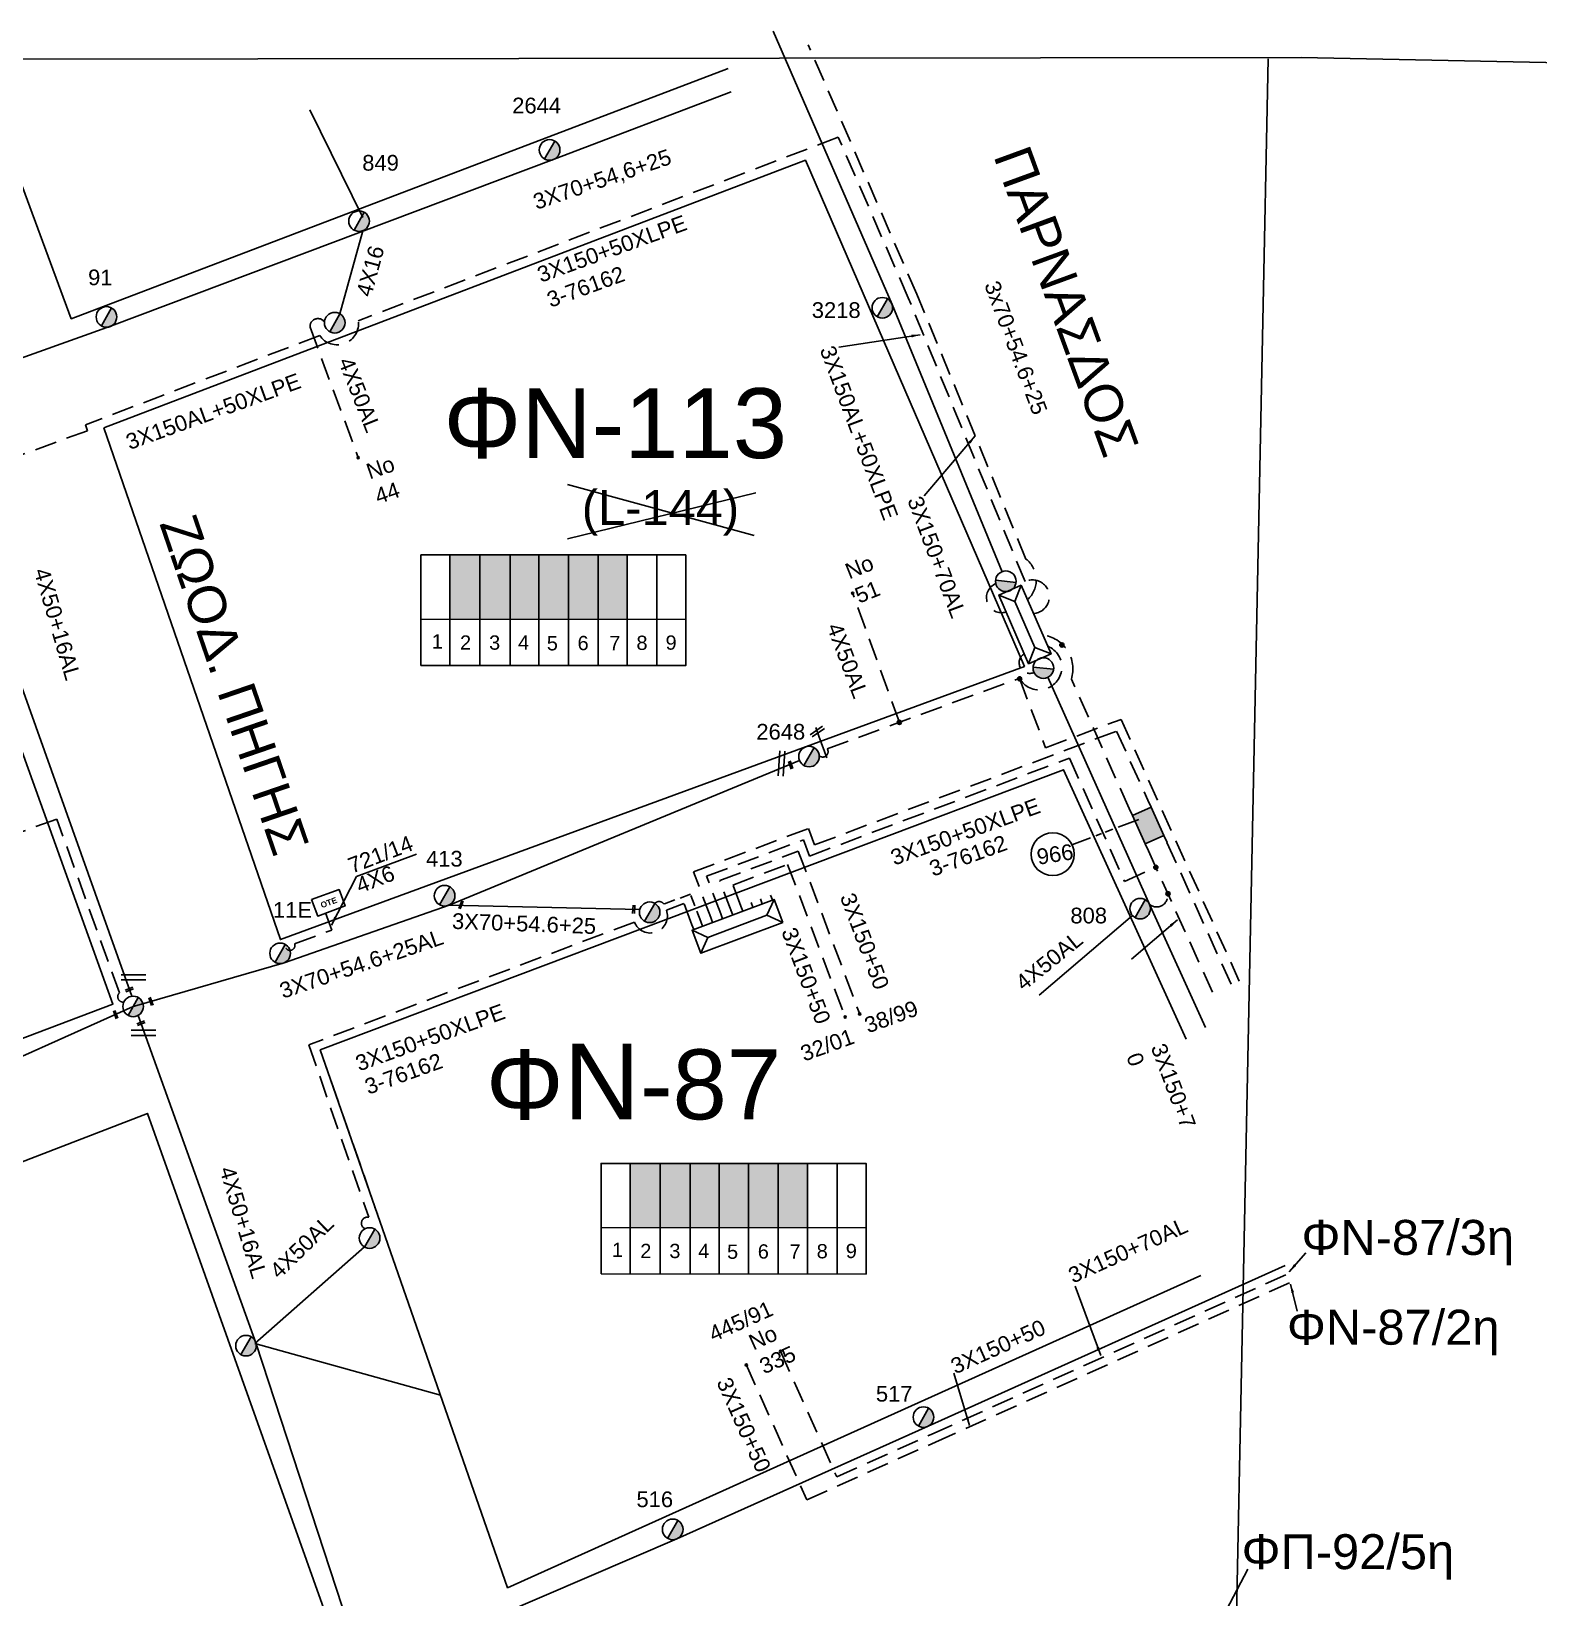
# Model space of a CAD drawing. Header units: millimetres. Extents: x 771 to 3391, y 686 to 1835.
# Drawn here: x 2753.9 to 2926.5, y 1586.5 to 1765.8 of the extents above; entities that cross this region are included whole.
import ezdxf

# ---------------------------------------------------------------- set-up
doc = ezdxf.new("R2010")
doc.units = ezdxf.units.MM
doc.linetypes.add('DASHED', pattern=[19.05, 12.7, -6.35])
for name, color, linetype in [('Link Box 4 Διευθύνσεων', 7, 'Continuous'), ('Pillar OTE', 7, 'Continuous'), ('Άγνωστα', 7, 'Continuous'), ('Γυμνά εναέρια ΧΤ (3Φ)   4x50CU', 7, 'Continuous'), ('Γυμνά εναέρια ΧΤ και ΦΟΠ (3Φ)   4x50+16AL', 7, 'Continuous'), ('Εναέρια παροχή ΧΤ 4x16', 7, 'SYN_LINE'), ('Εναέρια παροχή ΧΤ 4x25', 7, 'SYN_LINE'), ('Επιγραφές - Σχήματα', 7, 'Continuous'), ('Καλώδια ΧΤ   3x150+50CU', 7, 'DASHED'), ('Καλώδια ΧΤ   3x150+70AL', 7, 'DASHED'), ('Μηχανική τομή', 7, 'Continuous'), ('Στύλος ΦΜ', 7, 'Continuous'), ('Στύλος ΦΜ @ 1', 7, 'Continuous'), ('Συνδέσεις', 7, 'Continuous'), ('Συνεστραμμένα ΧΤ   3x70+54.6+25 AL', 7, 'SYN_LINE'), ('Τομή', 7, 'Continuous'), ('Υπογεια Καλωδια Δικτυου ΧΤ 4X25', 7, 'DASHED'), ('Υποσταθμός εναέριος 2 στύλων', 7, 'Continuous'), ('Υποσταθμός πόλεως', 7, 'Continuous'), ('Υπόβαθρο ΔΕΗ', 7, 'Continuous'), ('Υπόγεια καλώδια Παροχών ΧΤ   4x50AL', 7, 'DASHED'), ('Υπόγεια καλώδια Παροχών ΧΤ   4x6', 7, 'DASHED')]:
    doc.layers.add(name, color=color, linetype=linetype)
doc.styles.add('arial', font='arial.ttf')
doc.styles.get("Standard").update_dxf_attribs({"font": 'arial.ttf'})
doc.linetypes.add('SYN_LINE', pattern='A,0.5,-0.0001,["/\\/\\/\\/",Standard,S=0.1,R=0,X=0,Y=-0.05],-0.25', length=0.7501)
doc.dimstyles.new('ISO-25', dxfattribs={"dimtxt": 2.5, "dimasz": 2.5, "dimexe": 1.25, "dimexo": 0.625, "dimtad": 1, "dimtxsty": 'Standard', "dimcen": 2.5, "dimadec": 0, "dimazin": 0, "dimtfac": 1, "dimtmove": 0, "dimatfit": 3, "dimfxl": 1, "dimarcsym": 0})

# ---------------------------------------------------------------- blocks, each defined once
blk = doc.blocks.new('ΥΠΑΡΧΩΝ ΤΣΙΜΕΝΤΕΝΙΟΣ ΣΤΥΛΟΣ')
at = {"layer": 'Στύλος ΦΜ'}
blk.add_hatch(color=7, dxfattribs=at).paths.add_polyline_path([(-1.29, -2.28, 0.574793), (2.62, 0, 0.268822), (1.3, 2.27)])
at = {"layer": 'Στύλος ΦΜ', "color": 7}
blk.add_line((-1.29, -2.28), (1.3, 2.27), dxfattribs=at)
blk.add_circle((0, 0), 2.62, dxfattribs=at)
at = {"layer": 'Στύλος ΦΜ', "flags": 4}
for tag, p in [('ΑΡΙΘΜΟΣ', (-4.68, 8.05)), ('ΤΥΠΟΣ', (-4.91, 3.03))]:
    blk.add_attdef(tag, p, '', height=4, dxfattribs=at)
blk = doc.blocks.new('ΥΠΟΣΤΑΘΜΟΣ ΠΟΛΕΩΣ 9 ΑΝΑΧΩΡΗΣΕΩΝ')
at = {"layer": 'Υποσταθμός πόλεως', "ltscale": 40}
for p, q in [((-9.63, -2.82), (-9.63, -4)), ((-7.12, -2.82), (-7.12, -4)), ((-4.84, -2.82), (-4.84, -4)), ((-2.36, -2.82), (-2.36, -4)), ((0.09, -2.82), (0.09, -4)), ((2.55, -2.82), (2.55, -4)), ((5.02, -2.82), (5.02, -4)), ((7.48, -2.82), (7.48, -4)), ((9.61, -2.82), (9.61, -4))]:
    blk.add_line(p, q, dxfattribs=at)
blk.add_lwpolyline([(-10.02, 2.82), (10.02, 2.82), (10.02, -2.82), (-10.02, -2.82)], close=True, dxfattribs=at)
for points in [[(-7.21, 0), (-10.02, 2.82)], [(-10.02, -2.82), (-7.21, 0)], [(-7.21, 0), (7.21, 0)], [(7.21, 0), (10.02, 2.82)], [(10.02, -2.82), (7.21, 0)]]:
    blk.add_lwpolyline(points, dxfattribs=at)
at = {"layer": 'Υποσταθμός πόλεως', "linetype": 'SYN_LINE', "ltscale": 40, "flags": 1}
for tag, p in [('ΜΕΤΑΣΧΗΜΑΤΙΣΜΟΣ', (10.79, 1.71)), ('ΙΣΧΥΣ', (10.77, -1.08)), ('ΑΡΙΘΜΟΣ', (10.89, -3.8))]:
    blk.add_attdef(tag, p, '', height=1.8, dxfattribs=at)
blk = doc.blocks.new('_ΣΥΝΔΕΣΗ')
at = {"layer": 'Συνδέσεις', "linetype": 'SYN_LINE', "ltscale": 40}
blk.add_hatch(color=256, dxfattribs=at).paths.add_polyline_path([(0.5, -0.01, 1), (-0.5, -0.01, 1)])
at = {"layer": 'Συνδέσεις'}
blk.add_circle((0, -0.01), 0.5, dxfattribs=at)
blk = doc.blocks.new('ΜΗΧΑΝΙΚΗ ΤΟΜΗ')
at = {"layer": 'Μηχανική τομή', "ltscale": 40}
for p, q in [((-1.89, 0.78), (1.89, 0.78)), ((1.89, 0), (-1.89, 0))]:
    blk.add_line(p, q, dxfattribs=at)
blk = doc.blocks.new('ΤΟΜΗ')
at = {"layer": 'Τομή', "ltscale": 40}
for p, q in [((-5.68, 0), (5.68, 0)), ((5.68, -2.33), (-5.68, -2.33))]:
    blk.add_line(p, q, dxfattribs=at)
blk = doc.blocks.new('ΥΠΟΣΤΑΘΜΟΣ ΕΝΑΕΡΙΟΣ ΕΠΙ 2 ΣΤΥΛΩΝ')
at = {"layer": 'Υποσταθμός εναέριος 2 στύλων', "linetype": 'Continuous'}
for points in [[(-11.97, -2.11, 0.574793), (-8.45, -0.07, 0.268822), (-9.64, 1.98)], [(9.68, -2.15, 0.574793), (13.19, -0.1, 0.268822), (12.01, 1.95)]]:
    blk.add_hatch(color=256, dxfattribs=at).paths.add_polyline_path(points)
for p, q in [((-11.97, -2.11), (-9.64, 1.98)), ((9.68, -2.15), (12.01, 1.95))]:
    blk.add_line(p, q, dxfattribs=at)
for centre in [(-10.81, -0.07), (10.84, -0.1)]:
    blk.add_circle(centre, 2.36, dxfattribs=at)
at = {"layer": 'Υποσταθμός πόλεως', "linetype": 'Continuous', "ltscale": 40}
blk.add_lwpolyline([(-8.57, 2.82), (8.57, 2.82), (8.57, -2.82), (-8.57, -2.82)], close=True, dxfattribs=at)
for points in [[(-5.75, 0), (-8.57, 2.82)], [(-8.57, -2.82), (-5.75, 0)], [(-5.75, 0), (5.75, 0)], [(5.75, 0), (8.57, 2.82)], [(8.57, -2.82), (5.75, 0)]]:
    blk.add_lwpolyline(points, dxfattribs=at)
at = {"layer": 'Υποσταθμός εναέριος 2 στύλων', "ltscale": 40, "flags": 1}
for tag, p in [('ΜΕΤΑΣΧΗΜΑΤΙΣΜΟΣ', (14.09, 2.51)), ('ΙΣΧΥΣ', (14.07, -0.28)), ('ΑΡΙΘΜΟΣ', (14.19, -3))]:
    blk.add_attdef(tag, p, '', height=1.8, dxfattribs=at)
blk = doc.blocks.new('LINK BOX 4 ΑΝΑΧΩΡΗΣΕΩΝ')
at = {"layer": 'Link Box 4 Διευθύνσεων', "ltscale": 40}
blk.add_hatch(color=256, dxfattribs=at).paths.add_polyline_path([(-3.54, 0), (-3.54, -4.67), (3.54, -4.67), (3.54, 0)])
for p, q in [((-3.54, 0), (-5.33, 0)), ((5.33, 0), (3.54, 0)), ((-3.54, -4.67), (-5.33, -4.67)), ((5.33, -4.67), (3.54, -4.67))]:
    blk.add_line(p, q, dxfattribs=at)
blk.add_lwpolyline([(-3.54, -4.67), (-3.54, 0), (3.54, 0), (3.54, -4.67)], close=True, dxfattribs=at)
blk = doc.blocks.new('τομή_')
at = {"layer": 'Επιγραφές - Σχήματα'}
for p, q in [((-1.29, -0.22), (0.13, 0.75)), ((-1.08, -0.46), (0.34, 0.51)), ((-0.66, 0.62), (-0.29, -0.37))]:
    blk.add_line(p, q, dxfattribs=at)
blk = doc.blocks.new('PILLAR ΟΤΕ')
at = {"layer": 'Pillar OTE', "ltscale": 40}
blk.add_lwpolyline([(-3.31, 2.02), (3.39, 2.02), (3.39, -1.99), (-3.31, -1.99)], close=True, dxfattribs=at)
at = {"layer": 'Pillar OTE', "insert": (-1.81, 0.71), "char_height": 1.3575, "width": 109.961, "attachment_point": 1}
blk.add_mtext('{\\fArial|b1|i0|c161|p34;OTE}', dxfattribs=at)

msp = doc.modelspace()

# ---------------------------------------------------------------- hatches: boundary and pattern name
at = {"layer": 'Καλώδια ΧΤ   3x150+50CU', "linetype": 'DASHED', "ltscale": 0.2}
h = msp.add_hatch(color=30, dxfattribs=at)
h.dxf.hatch_style = 1
h.paths.add_polyline_path([(2805.29339, 1705.87637), (2801.85352, 1705.87658), (2801.85306, 1698.51599), (2805.29293, 1698.51265)])
h = msp.add_hatch(color=151, dxfattribs=at)
h.dxf.hatch_style = 1
h.paths.add_polyline_path([(2808.73296, 1705.87615), (2805.29339, 1705.87637), (2805.29293, 1698.51265), (2808.7325, 1698.50931)])
h = msp.add_hatch(color=173, dxfattribs=at)
h.dxf.hatch_style = 1
h.paths.add_polyline_path([(2812.03052, 1705.87595), (2808.73296, 1705.87615), (2808.7325, 1698.50931), (2812.03006, 1698.50611)])
h = msp.add_hatch(color=6, dxfattribs=at)
h.dxf.hatch_style = 1
h.paths.add_polyline_path([(2815.41652, 1705.87573), (2812.03052, 1705.87595), (2812.03006, 1698.50611), (2815.41606, 1698.50282)])
h = msp.add_hatch(color=27, dxfattribs=at)
h.dxf.hatch_style = 1
h.paths.add_polyline_path([(2818.81316, 1705.87552), (2815.41652, 1705.87573), (2815.41606, 1698.50282), (2818.8127, 1698.49952)])
h = msp.add_hatch(color=5, dxfattribs=at)
h.dxf.hatch_style = 1
h.paths.add_polyline_path([(2825.9283, 1636.2339), (2822.48843, 1636.23411), (2822.48797, 1628.87352), (2825.92784, 1628.87018)])
h = msp.add_hatch(color=1, dxfattribs=at)
h.dxf.hatch_style = 1
h.paths.add_polyline_path([(2829.36787, 1636.23368), (2825.9283, 1636.2339), (2825.92784, 1628.87018), (2829.36741, 1628.86684)])
h = msp.add_hatch(color=6, dxfattribs=at)
h.dxf.hatch_style = 1
h.paths.add_polyline_path([(2832.66543, 1636.23348), (2829.36787, 1636.23368), (2829.36741, 1628.86684), (2832.66497, 1628.86364)])
h = msp.add_hatch(color=30, dxfattribs=at)
h.dxf.hatch_style = 1
h.paths.add_polyline_path([(2836.05143, 1636.23326), (2832.66543, 1636.23348), (2832.66497, 1628.86364), (2836.05096, 1628.86035)])
h = msp.add_hatch(color=2, dxfattribs=at)
h.dxf.hatch_style = 1
h.paths.add_polyline_path([(2839.44807, 1636.23305), (2836.05143, 1636.23326), (2836.05096, 1628.86035), (2839.44761, 1628.85705)])
h = msp.add_hatch(color=133, dxfattribs=at)
h.dxf.hatch_style = 1
h.paths.add_polyline_path([(2842.78512, 1636.23284), (2839.44807, 1636.23305), (2839.44761, 1628.85705), (2842.78465, 1628.85381)])
at = {"layer": 'Υπόγεια καλώδια Παροχών ΧΤ   4x6', "linetype": 'DASHED', "ltscale": 0.2}
h = msp.add_hatch(color=85, dxfattribs=at)
h.dxf.hatch_style = 1
h.paths.add_polyline_path([(2822.15021, 1705.87531), (2818.81316, 1705.87552), (2818.8127, 1698.49952), (2822.14975, 1698.49628)])

# ---------------------------------------------------------------- linework, layer by layer
at = {"layer": 'Pillar OTE', "ltscale": 40}
for points in [[(2798.52482, 1693.2365), (2798.52561, 1705.87679), (2828.85869, 1705.87489), (2828.85789, 1693.20714), (2798.52482, 1693.23743)], [(2801.85273, 1693.23411), (2801.85352, 1705.87658)], [(2805.2926, 1693.23067), (2805.29339, 1705.87637)], [(2808.73217, 1693.22724), (2808.73296, 1705.87615)], [(2812.02973, 1693.22395), (2812.03052, 1705.87595)], [(2815.41573, 1693.22056), (2815.41652, 1705.87573)], [(2818.81237, 1693.21717), (2818.81316, 1705.87552)], [(2822.14942, 1693.21384), (2822.15021, 1705.87531)], [(2825.53779, 1693.21046), (2825.53859, 1705.8751)], [(2798.52515, 1698.51922), (2828.85822, 1698.48977)], [(2819.15973, 1623.59403), (2819.16052, 1636.23432), (2849.49359, 1636.23242), (2849.4928, 1623.56467), (2819.15973, 1623.59496)], [(2822.48764, 1623.59164), (2822.48843, 1636.23411)], [(2825.92751, 1623.5882), (2825.9283, 1636.2339)], [(2829.36708, 1623.58477), (2829.36787, 1636.23368)], [(2832.66464, 1623.58148), (2832.66543, 1636.23348)], [(2836.05063, 1623.57809), (2836.05143, 1636.23326)], [(2839.44728, 1623.5747), (2839.44807, 1636.23305)], [(2842.78432, 1623.57137), (2842.78512, 1636.23284)], [(2846.1727, 1623.56799), (2846.17349, 1636.23263)], [(2819.16006, 1628.87675), (2849.49313, 1628.8473)]]:
    msp.add_lwpolyline(points, dxfattribs=at)
at = {"layer": 'Άγνωστα', "color": 6}
msp.add_lwpolyline([(2791.87107, 1744.52238), (2785.81947, 1756.8365)], dxfattribs=at)
at = {"layer": 'Άγνωστα', "color": 2}
msp.add_lwpolyline([(2779.52604, 1615.60448), (2800.76953, 1609.70485)], dxfattribs=at)
at = {"layer": 'Γυμνά εναέρια ΧΤ (3Φ)   4x50CU', "color": 1, "linetype": 'SYN_LINE', "ltscale": 15}
msp.add_lwpolyline([(2879.98918, 1664.62028), (2869.32812, 1655.49896)], dxfattribs=at)
at = {"layer": 'Γυμνά εναέρια ΧΤ (3Φ)   4x50CU', "color": 2, "ltscale": 0.2}
msp.add_lwpolyline([(2779.52604, 1615.60448), (2792.07759, 1626.65874)], dxfattribs=at)
at = {"layer": 'Γυμνά εναέρια ΧΤ και ΦΟΠ (3Φ)   4x50+16AL', "color": 85, "linetype": 'Continuous', "ltscale": 0.2}
msp.add_lwpolyline([(2765.4207, 1655.36157), (2752.86022, 1690.76032), (2744.71368, 1714.60025), (2741.73419, 1724.56717), (2728.17325, 1762.62497)], dxfattribs=at)
at = {"layer": 'Γυμνά εναέρια ΧΤ και ΦΟΠ (3Φ)   4x50+16AL', "color": 2, "linetype": 'Continuous', "ltscale": 0.2}
for points in [[(2766.16386, 1653.17019), (2779.66775, 1615.56513), (2791.6607, 1578.98175)], [(2719.21383, 1552.30075), (2752.8164, 1563.36244), (2792.02985, 1577.8613), (2827.82119, 1593.24791), (2856.61949, 1606.1465), (2897.49801, 1624.54533)]]:
    msp.add_lwpolyline(points, dxfattribs=at)
at = {"layer": 'Εναέρια παροχή ΧΤ 4x16', "color": 6, "linetype": 'Continuous', "ltscale": 0.2}
msp.add_lwpolyline([(2789.25348, 1733.48159), (2791.89453, 1742.9908)], dxfattribs=at)
at = {"layer": 'Καλώδια ΧΤ   3x150+50CU', "color": 85, "linetype": 'DASHED', "ltscale": 0.2}
msp.add_lwpolyline([(2868.67494, 1699.16966, 1.215588708), (2867.70079, 1702.82551), (2854.32324, 1735.31106), (2846.31172, 1753.69885), (2791.36647, 1732.68658, -0.794883331), (2786.94324, 1730.99923), (2760.12377, 1720.76831), (2760.35579, 1720.09679), (2746.16508, 1714.92861, 0.850179127), (2744.71368, 1714.60025)], format="xyb", dxfattribs=at)
at = {"layer": 'Καλώδια ΧΤ   3x150+50CU', "color": 173, "linetype": 'DASHED', "ltscale": 0.2}
msp.add_lwpolyline([(2879.62877, 1676.85358), (2873.00693, 1691.6677, 0.465621654), (2869.74125, 1696.7136)], format="xyb", dxfattribs=at)
at = {"layer": 'Καλώδια ΧΤ   3x150+50CU', "color": 151, "linetype": 'DASHED', "ltscale": 0.2}
msp.add_lwpolyline([(2844.14244, 1682.883, 0.856832298), (2845.05255, 1683.6806), (2867.05877, 1691.75889, 1.406038353), (2870.30161, 1695.42292)], format="xyb", dxfattribs=at)
msp.add_lwpolyline([(2867.05877, 1691.75889), (2870.05878, 1683.80214), (2878.68928, 1687.05618), (2892.2334, 1657.08659)], dxfattribs=at)
at = {"layer": 'Καλώδια ΧΤ   3x150+50CU', "color": 5, "linetype": 'DASHED', "ltscale": 0.2}
for points in [[(2831.71436, 1664.35874), (2829.74131, 1669.60095), (2842.90615, 1674.56224), (2843.61145, 1672.69073), (2878.17926, 1685.71794), (2881.75519, 1677.81585)], [(2883.95198, 1672.96137), (2891.32235, 1656.67431)], [(2835.76957, 1613.21693), (2842.70857, 1597.72443), (2857.43868, 1604.32197), (2898.31887, 1622.72155)]]:
    msp.add_lwpolyline(points, dxfattribs=at)
at = {"layer": 'Καλώδια ΧΤ   3x150+50CU', "color": 1, "linetype": 'DASHED', "ltscale": 0.2}
for points in [[(2832.86889, 1664.79327), (2831.24609, 1669.09938), (2842.32305, 1673.27384), (2843.02834, 1671.40233), (2872.78902, 1682.61792), (2879.09817, 1668.50333), (2882.67537, 1670.12805)], [(2839.70712, 1614.71856), (2846.13962, 1600.35691), (2857.02908, 1605.23424), (2897.90844, 1623.63344)]]:
    msp.add_lwpolyline(points, dxfattribs=at)
at = {"layer": 'Καλώδια ΧΤ   3x150+50CU', "color": 133, "linetype": 'DASHED', "ltscale": 0.2}
msp.add_lwpolyline([(2834.12551, 1664.94927), (2832.75211, 1668.59828), (2841.73994, 1671.98543), (2848.73785, 1653.41643)], dxfattribs=at)
at = {"layer": 'Καλώδια ΧΤ   3x150+50CU', "color": 6, "linetype": 'DASHED', "ltscale": 0.2}
msp.add_lwpolyline([(2835.16448, 1665.65728), (2834.24724, 1668.09308), (2840.51668, 1670.45578), (2847.10009, 1652.98666)], dxfattribs=at)
at = {"layer": 'Καλώδια ΧΤ   3x150+50CU', "color": 2, "linetype": 'DASHED', "ltscale": 0.2}
msp.add_lwpolyline([(2829.56447, 1663.55002), (2828.64692, 1665.98472), (2828.64692, 1665.98472), (2826.6398, 1665.22831, -0.992318007), (2822.98168, 1663.84972), (2785.69066, 1649.79624), (2792.56215, 1630.06477, 0.908426656), (2792.14689, 1628.744)], format="xyb", dxfattribs=at)
at = {"layer": 'Καλώδια ΧΤ   3x150+50CU', "color": 30, "linetype": 'DASHED', "ltscale": 0.1}
msp.add_lwpolyline([(2830.56194, 1663.92499), (2829.38542, 1667.05089), (2826.35684, 1665.911, 0.477162933), (2825.3118, 1665.99317)], format="xyb", dxfattribs=at)
at = {"layer": 'Καλώδια ΧΤ   3x150+50CU', "linetype": 'DASHED', "ltscale": 0.2}
msp.add_lwpolyline([(2787.00775, 1649.22178), (2793.55836, 1630.4117)], dxfattribs=at)
at = {"layer": 'Καλώδια ΧΤ   3x150+50CU', "color": 27, "linetype": 'DASHED', "ltscale": 0.2}
msp.add_arc((2865.01482, 1700.99275), 1.72774, 112.4172586, 287.3533855, dxfattribs=at)
at = {"layer": 'Καλώδια ΧΤ   3x150+50CU', "color": 30, "linetype": 'DASHED', "ltscale": 0.15}
msp.add_arc((2868.23264, 1693.5282), 1.20729, 121.2269396, 294.3251135, dxfattribs=at)
at = {"layer": 'Καλώδια ΧΤ   3x150+50CU', "color": 1, "linetype": 'DASHED', "ltscale": 0.2}
msp.add_arc((2882.76532, 1666.8602), 1.27257, 230.1534282, 20.4204965, dxfattribs=at)
at = {"layer": 'Καλώδια ΧΤ   3x150+70AL', "color": 6, "linetype": 'DASHED', "ltscale": 0.2}
msp.add_lwpolyline([(2867.98971, 1700.74797, 0.462652738), (2867.80372, 1705.40987), (2855.30848, 1735.72857), (2842.86584, 1764.27789)], format="xyb", dxfattribs=at)
at = {"layer": 'Καλώδια ΧΤ   3x150+70AL', "color": 1, "linetype": 'DASHED', "ltscale": 0.2}
msp.add_lwpolyline([(2881.82556, 1671.99911), (2889.52386, 1655.04948)], dxfattribs=at)
at = {"layer": 'Συνεστραμμένα ΧΤ   3x70+54.6+25 AL', "color": 27, "linetype": 'SYN_LINE', "ltscale": 20}
msp.add_lwpolyline([(2865.07181, 1703.95722), (2852.48166, 1734.53067), (2838.84727, 1765.81443)], dxfattribs=at)
at = {"layer": 'Συνεστραμμένα ΧΤ   3x70+54.6+25 AL', "color": 6, "linetype": 'SYN_LINE', "ltscale": 20}
msp.add_lwpolyline([(2674.62664, 1698.93585), (2705.71492, 1709.84283), (2740.65355, 1724.10278), (2763.10914, 1732.09624), (2813.78867, 1751.18196), (2834.05499, 1758.90008)], dxfattribs=at)
at = {"layer": 'Συνεστραμμένα ΧΤ   3x70+54.6+25 AL', "color": 30, "linetype": 'SYN_LINE', "ltscale": 20}
for points in [[(2870.31911, 1691.87216), (2882.01424, 1665.70828), (2888.34146, 1651.77741)], [(2696.9097, 1627.50022), (2725.35794, 1637.03667), (2744.30888, 1644.63785), (2765.58593, 1654.19384), (2765.74168, 1654.24384), (2782.8789, 1659.19073), (2801.74925, 1665.80235), (2841.87877, 1682.35102)], [(2801.74925, 1665.80235), (2823.5945, 1665.29734)]]:
    msp.add_lwpolyline(points, dxfattribs=at)
at = {"layer": 'Υπογεια Καλωδια Δικτυου ΧΤ 4X25', "color": 30, "linetype": 'DASHED', "ltscale": 0.2}
msp.add_lwpolyline([(2764.51809, 1654.69683, -0.725371767), (2764.0111, 1655.75894), (2756.84888, 1675.63982), (2744.65384, 1671.24647)], format="xyb", dxfattribs=at)
at = {"layer": 'Υπόβαθρο ΔΕΗ'}
for points in [[(2899.29583, 1762.81833), (885.09289, 1760.10556)], [(887.18759, 748.25165), (2875.29445, 763.38266), (2895.53155, 1762.67838)], [(2747.54969, 1762.48986), (2758.50664, 1732.92244), (2833.69812, 1761.55799)], [(2899.29583, 1762.81833), (3390.67144, 1752.79437), (3381.94404, 763.79634), (2875.29445, 763.38266)], [(2762.21471, 1720.42073), (2842.54736, 1751.06554), (2867.6325, 1693.10932), (2782.45517, 1661.84146), (2762.21471, 1720.42073)], [(2696.12685, 1629.03596), (2763.2683, 1654.46717), (2742.41334, 1712.35627), (2677.8977, 1687.80677), (2696.12685, 1629.03596)], [(2815.30861, 1707.73375), (2836.87258, 1712.98762)], [(2815.31605, 1713.92428), (2836.67691, 1708.09413)], [(2844.09782, 1685.14286), (2845.01963, 1682.65546)], [(2886.13575, 1650.42968), (2872.11671, 1681.2959), (2787.00775, 1649.22178), (2808.4513, 1587.64665), (2887.8369, 1623.37695)], [(2878.35055, 1674.69864), (2880.73267, 1675.59924)], [(2873.07345, 1672.70354), (2875.18187, 1673.50066)], [(2875.795, 1673.73247), (2876.45706, 1673.98277)], [(2876.86228, 1674.13598), (2877.75999, 1674.47537)], [(2791.16887, 1669.05083), (2798.01567, 1671.63277)], [(2718.81596, 1554.35675), (2764.68718, 1570.42899), (2789.64094, 1579.02713), (2767.22001, 1641.94771), (2700.02331, 1616.02268), (2718.81596, 1554.35675)]]:
    msp.add_lwpolyline(points, dxfattribs=at)
msp.add_circle((2870.86546, 1671.62348), 2.458, dxfattribs=at)
at = {"layer": 'Υπόγεια καλώδια Παροχών ΧΤ   4x50AL', "color": 6, "ltscale": 0.2}
msp.add_lwpolyline([(2787.49205, 1732.52664, 0.787053032), (2785.84402, 1731.93431), (2785.84402, 1731.93431), (2791.31112, 1717.12884)], format="xyb", dxfattribs=at)
at = {"layer": 'Υπόγεια καλώδια Παροχών ΧΤ   4x50AL', "color": 151, "linetype": 'DASHED', "ltscale": 0.2}
msp.add_lwpolyline([(2853.31187, 1686.71253), (2847.98954, 1701.4129)], dxfattribs=at)
at = {"layer": 'Υπόγεια καλώδια Παροχών ΧΤ   4x6', "color": 85, "linetype": 'DASHED', "ltscale": 0.2}
msp.add_lwpolyline([(2783.06504, 1660.85082, 0.870107126), (2784.07651, 1661.37139), (2788.33862, 1662.93598), (2788.33862, 1662.93598), (2787.61541, 1664.90606)], format="xyb", dxfattribs=at)

# ---------------------------------------------------------------- block references
at = {"layer": 'Link Box 4 Διευθύνσεων', "xscale": 0.4999999999999998, "yscale": 0.4999999999999998, "zscale": 0.4999999999999998, "rotation": 294.3481239077909}
msp.add_blockref('LINK BOX 4 ΑΝΑΧΩΡΗΣΕΩΝ', (2882.85358, 1675.38861), dxfattribs=at)
at = {"layer": 'Pillar OTE', "xscale": 0.5, "yscale": 0.5, "zscale": 0.5, "rotation": 20.18115651690314}
msp.add_blockref('PILLAR ΟΤΕ', (2787.92499, 1666.04369), dxfattribs=at)
at = {"layer": 'Επιγραφές - Σχήματα'}
msp.add_blockref('τομή_', (2844.392, 1685.51034), dxfattribs=at)
at = {"layer": 'Μηχανική τομή'}
for p, xscale, yscale, zscale, rotation in [((2840.9588, 1681.85823), 0.249999999999919, 0.249999999999919, 0.249999999999919, 109.4108740677243), ((2803.21448, 1665.7882), 0.249999999999919, 0.249999999999919, 0.249999999999919, 68.45138536945211), ((2822.99482, 1665.3112), 0.249999999999919, 0.249999999999919, 0.249999999999919, 86.87888505141535), ((2765.17637, 1656.05238), 0.2499999999999681, 0.2499999999999681, 0.2499999999999681, 21.64982904077767), ((2767.70512, 1654.80281), 0.249999999999919, 0.249999999999919, 0.249999999999919, 109.4108740677243), ((2763.65927, 1653.29706), 0.249999999999919, 0.249999999999919, 0.249999999999919, 109.4108740677243), ((2766.5145, 1652.19375), 0.2499999999999681, 0.2499999999999681, 0.2499999999999681, 21.64982904077767)]:
    msp.add_blockref('ΜΗΧΑΝΙΚΗ ΤΟΜΗ', p, dxfattribs=dict(at, xscale=xscale, yscale=yscale, zscale=zscale, rotation=rotation))
at = {"layer": 'Στύλος ΦΜ @ 1', "ltscale": 40}
ref = msp.add_blockref('ΥΠΑΡΧΩΝ ΤΣΙΜΕΝΤΕΝΙΟΣ ΣΤΥΛΟΣ', (2813.26708, 1752.23793), dxfattribs=dict(at, xscale=0.4499999999998181, yscale=0.4499999999998181, zscale=0.4499999999998181))
ref.add_attrib('ΤΥΠΟΣ', '2644', (2808.98499, 1756.42033), dxfattribs={"layer": 'Στύλος ΦΜ', "height": 1.8, "flags": 4})
ref = msp.add_blockref('ΥΠΑΡΧΩΝ ΤΣΙΜΕΝΤΕΝΙΟΣ ΣΤΥΛΟΣ', (2791.45398, 1744.08307), dxfattribs=dict(at, xscale=0.4499999999998181, yscale=0.4499999999998181, zscale=0.4499999999998181))
ref.add_attrib('ΤΥΠΟΣ', '849', (2791.81335, 1749.86624), dxfattribs={"layer": 'Στύλος ΦΜ', "height": 1.8, "flags": 4})
ref = msp.add_blockref('ΥΠΑΡΧΩΝ ΤΣΙΜΕΝΤΕΝΙΟΣ ΣΤΥΛΟΣ', (2762.53308, 1733.12351), dxfattribs=dict(at, xscale=0.4499999999998181, yscale=0.4499999999998181, zscale=0.4499999999998181))
ref.add_attrib('ΤΥΠΟΣ', '91', (2760.42798, 1736.74815), dxfattribs={"layer": 'Στύλος ΦΜ', "height": 1.8, "flags": 4})
ref = msp.add_blockref('ΥΠΑΡΧΩΝ ΤΣΙΜΕΝΤΕΝΙΟΣ ΣΤΥΛΟΣ', (2851.36073, 1734.1692), dxfattribs=dict(at, xscale=0.4499999999998181, yscale=0.4499999999998181, zscale=0.4499999999998181))
ref.add_attrib('ΤΥΠΟΣ', '3218', (2843.28323, 1733.00531), dxfattribs={"layer": 'Στύλος ΦΜ', "height": 1.8, "flags": 4})
at = {"layer": 'Στύλος ΦΜ @ 1', "ltscale": 40, "xscale": 0.4499999999998181, "yscale": 0.4499999999998181, "zscale": 0.4499999999998181}
for p in [(2788.66792, 1732.4597), (2824.72624, 1664.97128), (2765.58366, 1654.19513), (2792.65862, 1627.68321), (2778.50746, 1615.36298)]:
    msp.add_blockref('ΥΠΑΡΧΩΝ ΤΣΙΜΕΝΤΕΝΙΟΣ ΣΤΥΛΟΣ', p, dxfattribs=at)
at = {"layer": 'Στύλος ΦΜ @ 1', "ltscale": 40}
ref = msp.add_blockref('ΥΠΑΡΧΩΝ ΤΣΙΜΕΝΤΕΝΙΟΣ ΣΤΥΛΟΣ', (2842.96759, 1682.80003), dxfattribs=dict(at, xscale=0.4499999999998181, yscale=0.4499999999998181, zscale=0.4499999999998181))
ref.add_attrib('ΤΥΠΟΣ', '2648', (2836.9381, 1684.74028), dxfattribs={"layer": 'Στύλος ΦΜ', "height": 1.8, "flags": 4})
ref = msp.add_blockref('ΥΠΑΡΧΩΝ ΤΣΙΜΕΝΤΕΝΙΟΣ ΣΤΥΛΟΣ', (2801.24182, 1666.86521), dxfattribs=dict(at, xscale=0.4499999999998181, yscale=0.4499999999998181, zscale=0.4499999999998181))
ref.add_attrib('ΤΥΠΟΣ', '413', (2799.11483, 1670.20484), dxfattribs={"layer": 'Στύλος ΦΜ', "height": 1.8, "flags": 4})
ref = msp.add_blockref('ΥΠΑΡΧΩΝ ΤΣΙΜΕΝΤΕΝΙΟΣ ΣΤΥΛΟΣ', (2782.41672, 1660.27403), dxfattribs=dict(at, xscale=0.4499999999998181, yscale=0.4499999999998181, zscale=0.4499999999998181))
ref.add_attrib('ΑΡΙΘΜΟΣ', '11Ε', (2781.59156, 1664.34091), dxfattribs={"layer": 'Στύλος ΦΜ', "height": 1.8, "flags": 4})
ref = msp.add_blockref('ΥΠΑΡΧΩΝ ΤΣΙΜΕΝΤΕΝΙΟΣ ΣΤΥΛΟΣ', (2880.88013, 1665.39057), dxfattribs=dict(at, xscale=0.4499999999998181, yscale=0.4499999999998181, zscale=0.4499999999998181))
ref.add_attrib('ΤΥΠΟΣ', '808', (2872.89055, 1663.6999), dxfattribs={"layer": 'Στύλος ΦΜ', "height": 1.8, "flags": 4})
ref = msp.add_blockref('ΥΠΑΡΧΩΝ ΤΣΙΜΕΝΤΕΝΙΟΣ ΣΤΥΛΟΣ', (2856.06973, 1607.18809), dxfattribs=dict(at, xscale=0.4499999999998181, yscale=0.4499999999998181, zscale=0.4499999999998181))
ref.add_attrib('ΤΥΠΟΣ', '517', (2850.62485, 1608.96423), dxfattribs={"layer": 'Στύλος ΦΜ', "height": 1.8, "flags": 4})
ref = msp.add_blockref('ΥΠΑΡΧΩΝ ΤΣΙΜΕΝΤΕΝΙΟΣ ΣΤΥΛΟΣ', (2827.36273, 1594.33278), dxfattribs=dict(at, xscale=0.4499999999998181, yscale=0.4499999999998181, zscale=0.4499999999998181))
ref.add_attrib('ΤΥΠΟΣ', '516', (2823.21175, 1596.87781), dxfattribs={"layer": 'Στύλος ΦΜ', "height": 1.8, "flags": 4})
at = {"layer": 'Συνδέσεις'}
for p, xscale, yscale, zscale in [((2791.35323, 1717.01481), 0.25, 0.25, 0.25), ((2847.95881, 1701.49778), 0.25, 0.25, 0.25), ((2871.91432, 1695.58172), 0.4777242751394019, 0.4777242751394019, 0.4777242751394019), ((2867.08119, 1691.69944), 0.4777242751394019, 0.4777242751394019, 0.4777242751394019), ((2853.31212, 1686.71429), 0.4777242751394019, 0.4777242751394019, 0.4777242751394019), ((2882.67537, 1670.12805), 0.4777242751394019, 0.4777242751394019, 0.4777242751394019), ((2884.05849, 1667.09237), 0.4777242751394019, 0.4777242751394019, 0.4777242751394019), ((2848.76774, 1653.33709), 0.25, 0.25, 0.25), ((2847.10009, 1652.98666), 0.25, 0.25, 0.25), ((2839.70712, 1614.71856), 0.25, 0.25, 0.25), ((2835.79574, 1613.15849), 0.25, 0.25, 0.25)]:
    msp.add_blockref('_ΣΥΝΔΕΣΗ', p, dxfattribs=dict(at, xscale=xscale, yscale=yscale, zscale=zscale))
at = {"layer": 'Τομή', "xscale": 0.2500000000000557, "yscale": 0.2500000000000557, "zscale": 0.2500000000000557, "rotation": 266.3054486218056}
msp.add_blockref('ΤΟΜΗ', (2840.10219, 1681.98576), dxfattribs=at)
at = {"layer": 'Τομή', "xscale": 0.25, "yscale": 0.25, "zscale": 0.25}
for p in [(2765.61649, 1657.81395), (2766.77792, 1651.46018)]:
    msp.add_blockref('ΤΟΜΗ', p, dxfattribs=at)
at = {"layer": 'Υποσταθμός εναέριος 2 στύλων', "xscale": 0.5, "yscale": 0.5, "zscale": 0.5, "rotation": 293.4683620275595}
msp.add_blockref('ΥΠΟΣΤΑΘΜΟΣ ΕΝΑΕΡΙΟΣ ΕΠΙ 2 ΣΤΥΛΩΝ', (2867.68385, 1697.91771), dxfattribs=at)
at = {"layer": 'Υποσταθμός πόλεως', "xscale": 0.4999999999999997, "yscale": 0.4999999999999997, "zscale": 0.4999999999999997, "rotation": 200.6252019601413}
msp.add_blockref('ΥΠΟΣΤΑΘΜΟΣ ΠΟΛΕΩΣ 9 ΑΝΑΧΩΡΗΣΕΩΝ', (2834.76673, 1663.36954), dxfattribs=at)

# ---------------------------------------------------------------- texts
at = {"ltscale": 40, "char_height": 4, "width": 67.4273804, "attachment_point": 1, "style": 'arial'}
for s, insert, rotation in [('{\\H1.083x;ΠAPNAΣΔOΣ}', (2868.10508, 1753.08015), 290.0890911), ('{\\H1.083x;ZΩOΔ. ΠHΓHΣ}', (2772.66371, 1710.89557), 288.954735)]:
    msp.add_mtext(s, dxfattribs=dict(at, insert=insert, rotation=rotation))
at = {"ltscale": 30, "char_height": 1.63441, "width": 11.2572904, "attachment_point": 1}
for s, insert in [('1', (2799.77098, 1696.79782)), ('2', (2803.00944, 1696.66436)), ('3', (2806.34003, 1696.66436)), ('4', (2809.64354, 1696.66436)), ('5', (2812.94705, 1696.58319)), ('6', (2816.46718, 1696.61025)), ('7', (2820.09563, 1696.61025)), ('8', (2823.20958, 1696.63731)), ('9', (2826.54017, 1696.66436)), ('1', (2820.40589, 1627.15535)), ('2', (2823.64435, 1627.02189)), ('3', (2826.97494, 1627.02189)), ('4', (2830.27845, 1627.02189)), ('5', (2833.58195, 1626.94072)), ('6', (2837.10208, 1626.96778)), ('7', (2840.73053, 1626.96778)), ('8', (2843.84449, 1626.99483)), ('9', (2847.17508, 1627.02189))]:
    msp.add_mtext(s, dxfattribs=dict(at, insert=insert))
at = {"layer": 'Άγνωστα', "color": 7, "char_height": 1.8, "attachment_point": 1}
for s, gutter_width, insert, rotation in [('3X70+54,6+25', 12.5, (2811.17971, 1747.07632), 18.8177806), ('3X150+50XLPE', 12.5, (2811.65394, 1738.72419), 19.9066225), ('3-76162', 12.5, (2812.76008, 1735.85722), 19.9066225), ('3x70+54.6+25', 12.5, (2864.69235, 1737.44), 290.5143424), ('3X150AL+50XLPE', 12.5, (2845.85618, 1730.02908), 290.5143424), ('3X150AL+50XLPE', 12.5, (2764.56233, 1719.57553), 19.9066225), ('3X150+70AL', 12.5, (2855.88452, 1712.79846), 290.5143424), ('4X50AL', 12.5, (2846.66756, 1698.29446), 290.5143424), ('3X150+50XLPE', 12.5, (2852.11034, 1671.99558), 19.9066225), ('3-76162', 12.5, (2856.5383, 1670.73032), 19.9066225), ('966', 12.5, (2868.92112, 1672.18196), 9.0165632), ('3X150+50', 12.5, (2848.16485, 1667.38133), 290.5143424), ('3X70+54.6+25', 12.5, (2802.13511, 1664.87908), 357.911917), ('3X150+50', 12.5, (2841.46249, 1663.43559), 290.5143424), ('3X150+50XLPE', 12.5, (2790.83908, 1648.4378), 19.9066225), ('38/99', 12.5, (2849.11119, 1652.79897), 19.9066225), ('32/01', 12.5, (2841.78607, 1649.56259), 19.9066225), ('3-76162', 12.5, (2791.89947, 1645.7703), 19.9066225), ('3X150+70AL', 12.5, (2872.44326, 1624.10244), 24.1912125), ('445/91', 1.91836, (2831.2769, 1617.40439), 24.1912125), ('3X150+50', 12.5, (2858.97627, 1613.70628), 24.1912125), ('3X150+50', 12.5, (2833.98138, 1611.94131), 294.0575098)]:
    msp.add_mtext_dynamic_manual_height_columns(s, width=1.8, gutter_width=gutter_width, heights=[0.04535], dxfattribs=dict(at, insert=insert, rotation=rotation))
at = {"layer": 'Άγνωστα', "color": 7}
note = msp.add_mtext_dynamic_manual_height_columns('No ', width=1.8, gutter_width=2.19159, heights=[0.04535, 0], dxfattribs=dict(at, insert=(2788.30847, 1714.91418), char_height=1.8, attachment_point=1, rotation=18.9508899))
for column, words in zip(note.columns.linked_columns, ['44']):
    column.text = words
note = msp.add_mtext_dynamic_manual_height_columns('No ', width=1.8, gutter_width=1.87846, heights=[0.04535, 0], dxfattribs=dict(at, insert=(2843.48507, 1703.37291), char_height=1.8, attachment_point=1, rotation=21.8903813))
for column, words in zip(note.columns.linked_columns, ['51']):
    column.text = words
note = msp.add_mtext_dynamic_manual_height_columns('3X150+7\\P', width=1.8, gutter_width=8.1688, heights=[0.04535, 0], dxfattribs=dict(at, insert=(2880.26365, 1659.48738), char_height=1.8, attachment_point=1, rotation=290.5143424))
for column, words in zip(note.columns.linked_columns, ['0']):
    column.text = words
note = msp.add_mtext_dynamic_manual_height_columns('No ', width=1.8, gutter_width=1.91836, heights=[0.04535, 0], dxfattribs=dict(at, insert=(2832.46153, 1614.91829), char_height=1.8, attachment_point=1, rotation=24.1912125))
for column, words in zip(note.columns.linked_columns, ['335']):
    column.text = words
at = {"layer": 'Γυμνά εναέρια ΧΤ και ΦΟΠ (3Φ)   4x50+16AL', "color": 7, "insert": (2777.18147, 1636.06697), "char_height": 1.8, "attachment_point": 1, "rotation": 286.6108582}
msp.add_mtext_dynamic_manual_height_columns('4X50+16AL', width=1.8, gutter_width=12.5, heights=[0.04535], dxfattribs=at)
at = {"layer": 'Εναέρια παροχή ΧΤ 4x16', "color": 7, "insert": (2791.09509, 1735.77625), "char_height": 1.8, "attachment_point": 1, "rotation": 74.8714777}
msp.add_mtext_dynamic_manual_height_columns('4X16', width=1.8, gutter_width=12.5, heights=[0.04535], dxfattribs=at)
at = {"layer": 'Εναέρια παροχή ΧΤ 4x25', "color": 7, "char_height": 1.8, "attachment_point": 1, "rotation": 21.1003237}
for s, insert in [('721/14', (2789.98704, 1671.05738)), ('4X6', (2790.89255, 1668.79505))]:
    msp.add_mtext_dynamic_manual_height_columns(s, width=1.8, gutter_width=12.5, heights=[0.04535], dxfattribs=dict(at, insert=insert))
at = {"layer": 'Επιγραφές - Σχήματα', "ltscale": 0.2, "char_height": 4, "width": 19.6718533, "attachment_point": 1}
for s, insert in [('ΦΝ-87/3η', (2899.34942, 1629.75835)), ('ΦΝ-87/2η', (2897.68409, 1619.47568)), ('ΦΠ-92/5η', (2892.49145, 1593.78201))]:
    msp.add_mtext(s, dxfattribs=dict(at, insert=insert))
at = {"layer": 'Συνεστραμμένα ΧΤ   3x70+54.6+25 AL', "color": 7, "char_height": 1.8, "attachment_point": 1}
for s, insert, rotation in [('4X50+16AL', (2755.93283, 1704.56206), 286.2222233), ('3X70+54.6+25AL', (2782.1574, 1656.76912), 18.8177806)]:
    msp.add_mtext_dynamic_manual_height_columns(s, width=1.8, gutter_width=12.5, heights=[0.04535], dxfattribs=dict(at, insert=insert, rotation=rotation))
at = {"layer": 'Υπόβαθρο ΔΕΗ', "attachment_point": 1}
for s, insert, char_height in [('ΦΝ-113', (2801.10686, 1724.96163), 8), ('(L-144)', (2816.95439, 1713.3018), 4), ('Φ{\\H1.0833x;N}-87', (2805.96274, 1649.93734), 8)]:
    msp.add_mtext_dynamic_manual_height_columns(s, width=84.657329, gutter_width=12.5, heights=[0], dxfattribs=dict(at, insert=insert, char_height=char_height))
at = {"layer": 'Υπόγεια καλώδια Παροχών ΧΤ   4x50AL', "color": 7, "char_height": 1.8, "attachment_point": 1}
for insert, rotation in [((2790.70664, 1728.70798), 291.6082833), ((2866.40755, 1657.30316), 38.9790988), ((2781.04628, 1624.19827), 44.2244255)]:
    msp.add_mtext_dynamic_manual_height_columns('4X50AL', width=1.8, gutter_width=12.5, heights=[0.04535], dxfattribs=dict(at, insert=insert, rotation=rotation))

# ---------------------------------------------------------------- leaders
at = {"layer": 'Επιγραφές - Σχήματα', "ltscale": 40}
for points in [[(2855.67553, 1731.07413), (2846.37138, 1729.6785)], [(2861.99863, 1719.49546), (2856.14012, 1712.65143)], [(2788.28432, 1663.50101), (2791.16887, 1669.05083)], [(2885.14014, 1664.09605), (2879.86939, 1659.59688)], [(2897.95659, 1623.82834), (2899.83305, 1626.00643)], [(2876.3668, 1614.23396), (2873.4242, 1622.19087)], [(2898.10976, 1622.40617), (2898.85519, 1619.31064)], [(2861.35771, 1606.20804), (2859.5641, 1612.20367)], [(2890.33122, 1584.31828), (2893.20499, 1589.78093)]]:
    msp.add_leader(points, dimstyle='ISO-25', override={"dimasz": 1, "dimtad": 0}, dxfattribs=at)

doc.saveas('drawing.dxf')
